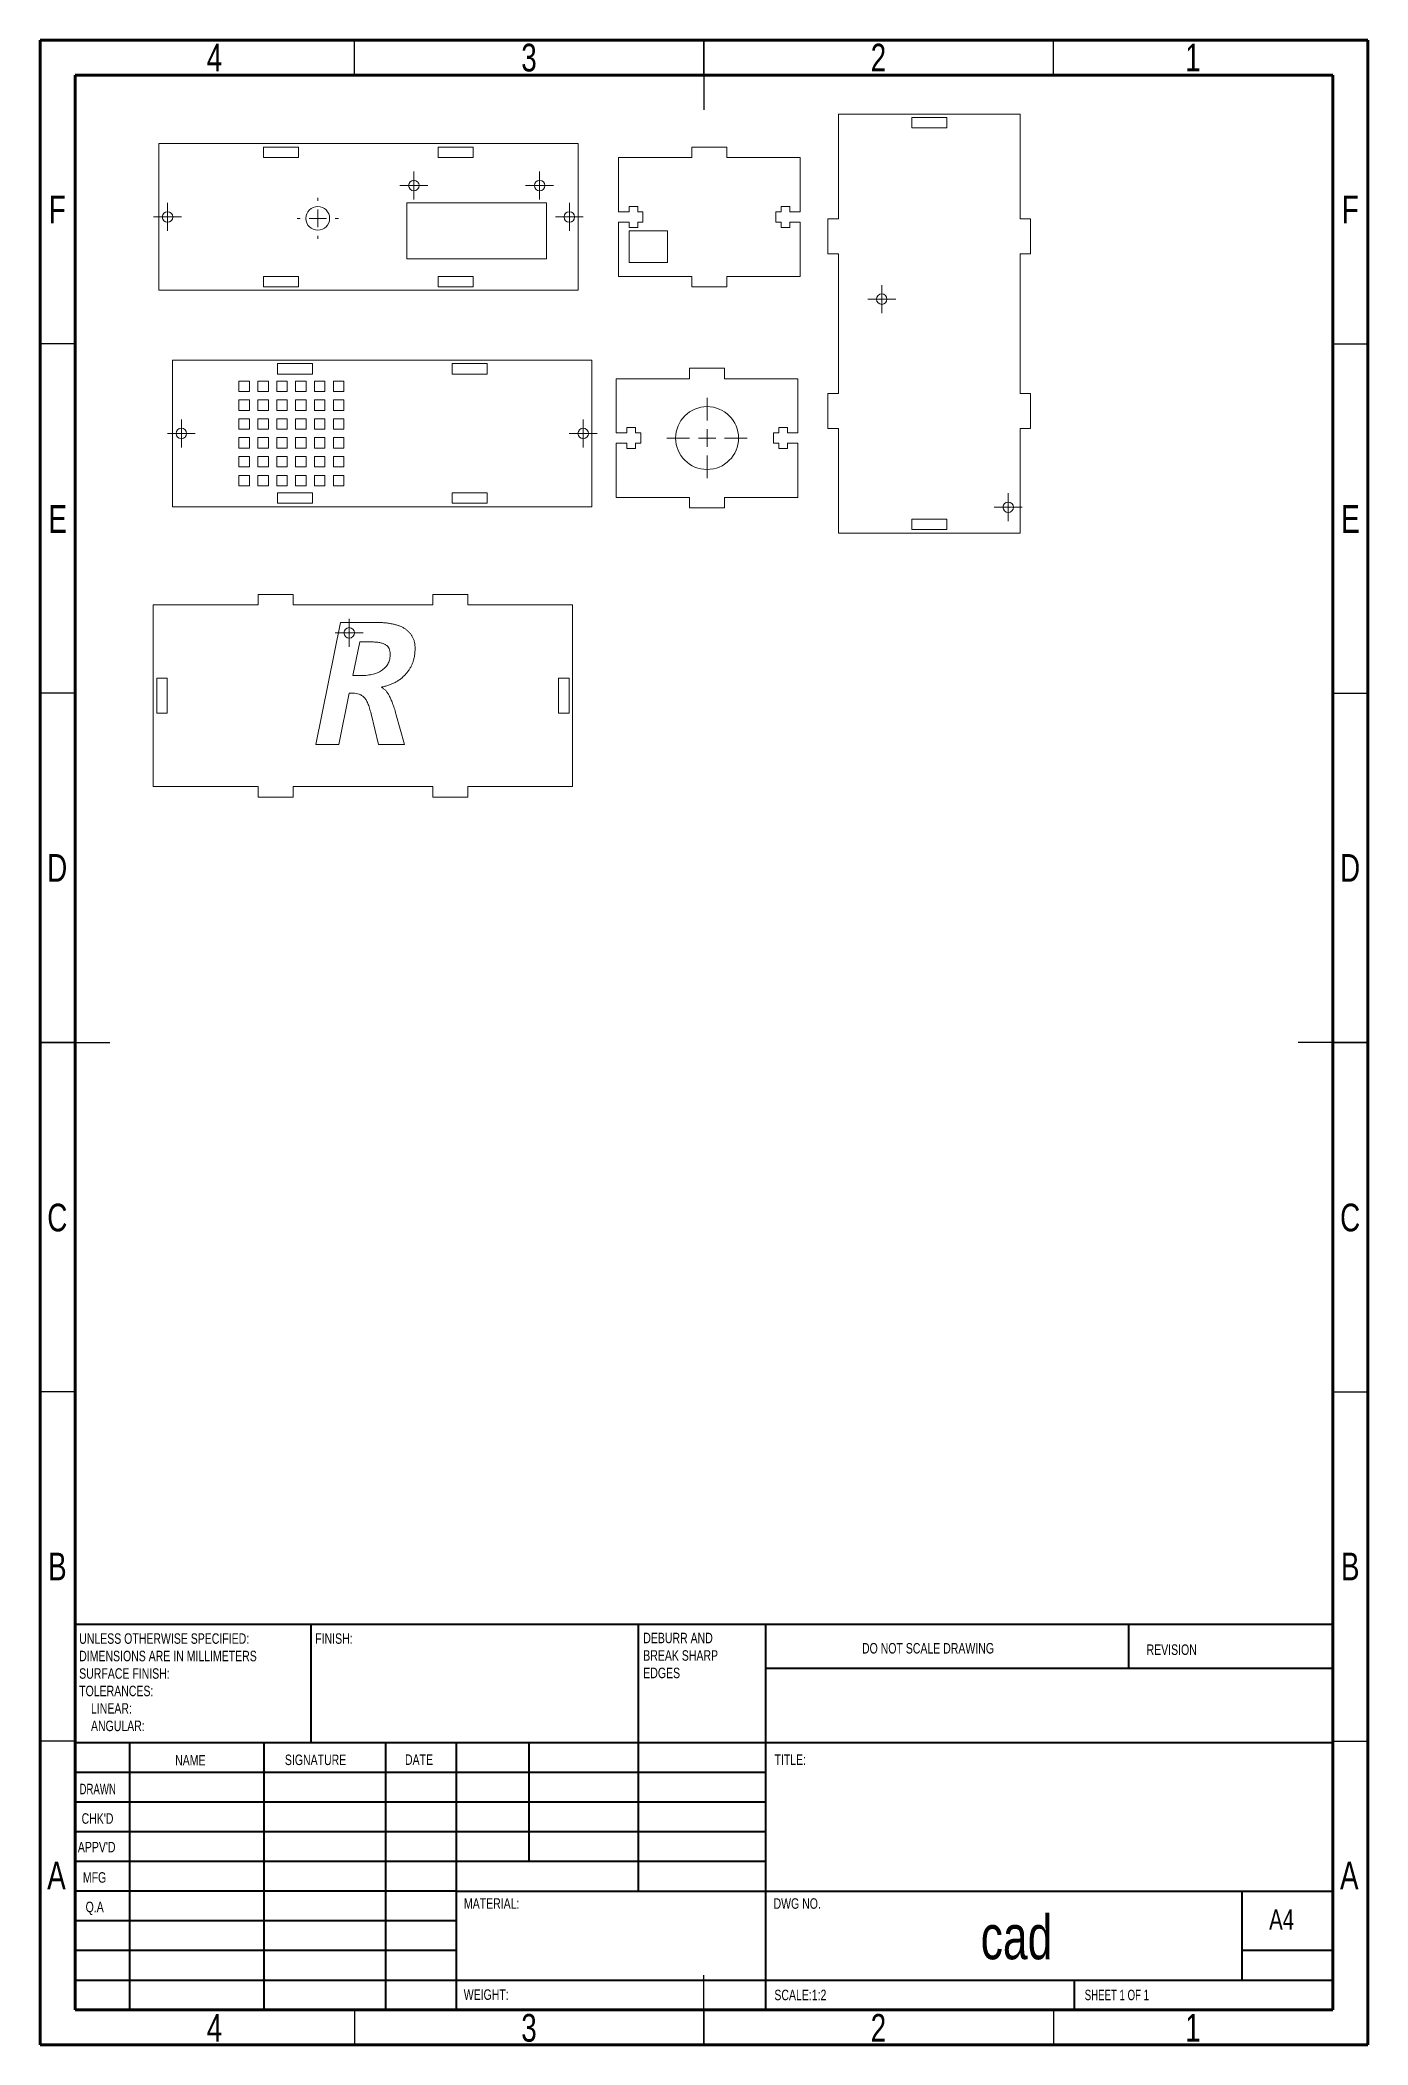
# Model space of a CAD drawing. Header units: millimetres. Extents: x 15 to 205, y 5 to 292.
import ezdxf

# ---------------------------------------------------------------- set-up
doc = ezdxf.new("R2010")
doc.units = ezdxf.units.MM
doc.styles.add('SLDTEXTSTYLE0', font='TXT', dxfattribs={"width": 0.75})
doc.styles.add('SLDTEXTSTYLE1', font='TXT', dxfattribs={"width": 0.686449})
doc.styles.add('SLDTEXTSTYLE2', font='TXT', dxfattribs={"width": 0.6875})

# ---------------------------------------------------------------- blocks, each defined once
blk = doc.blocks.new('SW_NOTE_0')
at = {"color": 0, "linetype": 'Continuous', "lineweight": 0, "char_height": 1.5, "attachment_point": 1, "style": 'SLDTEXTSTYLE0'}
for s, insert in [('UNLESS OTHERWISE SPECIFIED:', (0, 1.93)), ('DIMENSIONS ARE IN MILLIMETERS', (0, -0.57)), ('TOLERANCES:', (0, -5.57)), ('SURFACE FINISH:', (0, -3.07)), ('LINEAR:', (1.69, -8.07)), ('ANGULAR:', (1.69, -10.57))]:
    blk.add_mtext(s, dxfattribs=dict(at, insert=insert))
blk = doc.blocks.new('SW_NOTE_1')
at = {"color": 0, "linetype": 'Continuous', "lineweight": 0, "char_height": 1.5, "attachment_point": 1, "style": 'SLDTEXTSTYLE0'}
for s, insert in [('DEBURR AND', (0, 1.93)), ('BREAK SHARP', (0, -0.57)), ('EDGES', (0, -3.07))]:
    blk.add_mtext(s, dxfattribs=dict(at, insert=insert))
blk = doc.blocks.new('SW_CENTERMARKSYMBOL_0')
at = {"color": 0, "linetype": 'Continuous', "lineweight": 0}
for p, q in [((-1.25, 0), (-2, 0)), ((0, 0), (-1.25, 0)), ((0, 1.25), (0, 2)), ((0, 0), (0, 1.25)), ((0, 0), (0, -1.25)), ((0, 0), (1.25, 0)), ((1.25, 0), (2, 0)), ((0, -1.25), (0, -2))]:
    blk.add_line(p, q, dxfattribs=at)
blk = doc.blocks.new('SW_CENTERMARKSYMBOL_1')
at = {"color": 0, "linetype": 'Continuous', "lineweight": 0}
for p, q in [((-1.25, 0), (-2, 0)), ((0, 0), (-1.25, 0)), ((0, 1.25), (0, 2)), ((0, 0), (0, 1.25)), ((0, 0), (0, -1.25)), ((0, 0), (1.25, 0)), ((1.25, 0), (2, 0)), ((0, -1.25), (0, -2))]:
    blk.add_line(p, q, dxfattribs=at)
blk = doc.blocks.new('SW_CENTERMARKSYMBOL_2')
at = {"color": 0, "linetype": 'Continuous', "lineweight": 0}
for p, q in [((-1.25, 0), (-2, 0)), ((0, 0), (-1.25, 0)), ((0, 1.25), (0, 2)), ((0, 0), (0, 1.25)), ((0, 0), (0, -1.25)), ((0, 0), (1.25, 0)), ((1.25, 0), (2, 0)), ((0, -1.25), (0, -2))]:
    blk.add_line(p, q, dxfattribs=at)
blk = doc.blocks.new('SW_CENTERMARKSYMBOL_3')
at = {"color": 0, "linetype": 'Continuous', "lineweight": 0}
for p, q in [((0, 2.5), (0, 2.95)), ((-2.5, 0), (-2.95, 0)), ((0, 0), (-1.25, 0)), ((0, 0), (0, 1.25)), ((0, 0), (0, -1.25)), ((0, 0), (1.25, 0)), ((2.5, 0), (2.95, 0)), ((0, -2.5), (0, -2.95))]:
    blk.add_line(p, q, dxfattribs=at)
blk = doc.blocks.new('SW_CENTERMARKSYMBOL_4')
at = {"color": 0, "linetype": 'Continuous', "lineweight": 0}
for p, q in [((-1.25, 0), (-2, 0)), ((0, 0), (-1.25, 0)), ((0, 1.25), (0, 2)), ((0, 0), (0, 1.25)), ((0, 0), (0, -1.25)), ((0, 0), (1.25, 0)), ((1.25, 0), (2, 0)), ((0, -1.25), (0, -2))]:
    blk.add_line(p, q, dxfattribs=at)
blk = doc.blocks.new('SW_CENTERMARKSYMBOL_5')
at = {"color": 0, "linetype": 'Continuous', "lineweight": 0}
for p, q in [((-1.25, 0), (-2, 0)), ((0, 0), (-1.25, 0)), ((0, 1.25), (0, 2)), ((0, 0), (0, 1.25)), ((0, 0), (0, -1.25)), ((0, 0), (1.25, 0)), ((1.25, 0), (2, 0)), ((0, -1.25), (0, -2))]:
    blk.add_line(p, q, dxfattribs=at)
blk = doc.blocks.new('SW_CENTERMARKSYMBOL_6')
at = {"color": 0, "linetype": 'Continuous', "lineweight": 0}
for p, q in [((-1.25, 0), (-2, 0)), ((0, 0), (-1.25, 0)), ((0, 1.25), (0, 2)), ((0, 0), (0, 1.25)), ((0, 0), (0, -1.25)), ((0, 0), (1.25, 0)), ((1.25, 0), (2, 0)), ((0, -1.25), (0, -2))]:
    blk.add_line(p, q, dxfattribs=at)
blk = doc.blocks.new('SW_CENTERMARKSYMBOL_7')
at = {"color": 0, "linetype": 'Continuous', "lineweight": 0}
for p, q in [((-1.25, 0), (-2, 0)), ((0, 0), (-1.25, 0)), ((0, 1.25), (0, 2)), ((0, 0), (0, 1.25)), ((0, 0), (0, -1.25)), ((0, 0), (1.25, 0)), ((1.25, 0), (2, 0)), ((0, -1.25), (0, -2))]:
    blk.add_line(p, q, dxfattribs=at)
blk = doc.blocks.new('SW_CENTERMARKSYMBOL_8')
at = {"color": 0, "linetype": 'Continuous', "lineweight": 0}
for p, q in [((-1.25, 0), (-2, 0)), ((0, 0), (-1.25, 0)), ((0, 1.25), (0, 2)), ((0, 0), (0, 1.25)), ((0, 0), (0, -1.25)), ((0, 0), (1.25, 0)), ((1.25, 0), (2, 0)), ((0, -1.25), (0, -2))]:
    blk.add_line(p, q, dxfattribs=at)
blk = doc.blocks.new('SW_CENTERMARKSYMBOL_9')
at = {"color": 0, "linetype": 'Continuous', "lineweight": 0}
for p, q in [((0, 2.5), (0, 5.75)), ((-2.5, 0), (-5.75, 0)), ((0, 0), (-1.25, 0)), ((0, 0), (0, 1.25)), ((0, 0), (0, -1.25)), ((0, 0), (1.25, 0)), ((2.5, 0), (5.75, 0)), ((0, -2.5), (0, -5.75))]:
    blk.add_line(p, q, dxfattribs=at)
blk = doc.blocks.new('SW_CENTERMARKSYMBOL_10')
at = {"color": 0, "linetype": 'Continuous', "lineweight": 0}
for p, q in [((-1.25, 0), (-2, 0)), ((0, 0), (-1.25, 0)), ((0, 1.25), (0, 2)), ((0, 0), (0, 1.25)), ((0, 0), (0, -1.25)), ((0, 0), (1.25, 0)), ((1.25, 0), (2, 0)), ((0, -1.25), (0, -2))]:
    blk.add_line(p, q, dxfattribs=at)

msp = doc.modelspace()

# ---------------------------------------------------------------- linework, layer by layer
at = {"color": 7, "linetype": 'Continuous', "lineweight": 60}
for p, q in [((15, 5), (15, 292)), ((15, 292), (205, 292)), ((205, 292), (205, 5)), ((20, 10), (20, 287)), ((20, 287), (200, 287)), ((200, 287), (200, 10)), ((200, 10), (20, 10)), ((205, 5), (15, 5))]:
    msp.add_line(p, q, dxfattribs=at)
at = {"color": 7, "linetype": 'Continuous', "lineweight": 30}
for p, q in [((60, 287), (60, 292)), ((110, 292), (110, 282)), ((110, 287), (110, 292)), ((160, 287), (160, 292)), ((20, 248.5), (15, 248.5)), ((200, 248.5), (205, 248.5)), ((20, 198.5), (15, 198.5)), ((200, 198.5), (205, 198.5)), ((15, 148.5), (25, 148.5)), ((20, 148.5), (15, 148.5)), ((205, 148.5), (195, 148.5)), ((200, 148.5), (205, 148.5)), ((20, 98.5), (15, 98.5)), ((200, 98.5), (205, 98.5)), ((20, 48.5), (15, 48.5)), ((200, 48.5), (205, 48.5)), ((110, 5), (110, 15)), ((60, 10), (60, 5)), ((110, 10), (110, 5)), ((160, 10), (160, 5))]:
    msp.add_line(p, q, dxfattribs=at)
at = {"color": 7, "linetype": 'Continuous', "lineweight": 15}
for p, q in [((155.23, 281.42), (129.23, 281.42)), ((129.23, 281.42), (129.23, 266.42)), ((155.23, 266.42), (155.23, 281.42)), ((144.73, 280.92), (139.73, 280.92)), ((139.73, 280.92), (139.73, 279.42)), ((139.73, 279.42), (144.73, 279.42)), ((144.73, 279.42), (144.73, 280.92)), ((91.98, 277.18), (31.98, 277.18)), ((31.98, 277.18), (31.98, 256.18)), ((46.98, 276.68), (46.98, 275.18)), ((51.98, 276.68), (46.98, 276.68)), ((51.98, 275.18), (51.98, 276.68)), ((71.98, 276.68), (71.98, 275.18)), ((76.98, 276.68), (71.98, 276.68)), ((76.98, 275.18), (76.98, 276.68)), ((91.98, 256.18), (91.98, 277.18)), ((108.27, 276.68), (108.27, 275.18)), ((113.27, 276.68), (108.27, 276.68)), ((113.27, 275.18), (113.27, 276.68)), ((46.98, 275.18), (51.98, 275.18)), ((71.98, 275.18), (76.98, 275.18)), ((97.77, 275.18), (97.77, 267.43)), ((108.27, 275.18), (97.77, 275.18)), ((123.77, 275.18), (113.27, 275.18)), ((123.77, 267.43), (123.77, 275.18)), ((87.48, 268.68), (67.48, 268.68)), ((67.48, 268.68), (67.48, 260.68)), ((87.48, 260.68), (87.48, 268.68)), ((97.77, 267.43), (99.27, 267.43)), ((99.27, 268.18), (100.52, 268.18)), ((99.27, 267.43), (99.27, 268.18)), ((100.52, 268.18), (100.52, 267.43)), ((100.52, 267.43), (101.27, 267.43)), ((101.27, 267.43), (101.27, 265.93)), ((120.27, 267.43), (121.02, 267.43)), ((120.27, 265.93), (120.27, 267.43)), ((121.02, 268.18), (122.27, 268.18)), ((121.02, 267.43), (121.02, 268.18)), ((122.27, 268.18), (122.27, 267.43)), ((122.27, 267.43), (123.77, 267.43)), ((97.77, 265.93), (97.77, 258.18)), ((99.27, 265.93), (97.77, 265.93)), ((99.27, 265.18), (99.27, 265.93)), ((100.52, 265.18), (99.27, 265.18)), ((104.77, 264.68), (99.27, 264.68)), ((99.27, 264.68), (99.27, 260.18)), ((100.52, 265.93), (100.52, 265.18)), ((101.27, 265.93), (100.52, 265.93)), ((104.77, 260.18), (104.77, 264.68)), ((121.02, 265.93), (120.27, 265.93)), ((121.02, 265.18), (121.02, 265.93)), ((122.27, 265.18), (121.02, 265.18)), ((122.27, 265.93), (122.27, 265.18)), ((123.77, 265.93), (122.27, 265.93)), ((123.77, 258.18), (123.77, 265.93)), ((127.73, 266.42), (127.73, 261.42)), ((129.23, 266.42), (127.73, 266.42)), ((156.73, 266.42), (155.23, 266.42)), ((156.73, 261.42), (156.73, 266.42)), ((127.73, 261.42), (129.23, 261.42)), ((129.23, 261.42), (129.23, 241.42)), ((155.23, 261.42), (156.73, 261.42)), ((155.23, 241.42), (155.23, 261.42)), ((67.48, 260.68), (87.48, 260.68)), ((99.27, 260.18), (104.77, 260.18)), ((31.98, 256.18), (91.98, 256.18)), ((46.98, 258.18), (46.98, 256.68)), ((51.98, 258.18), (46.98, 258.18)), ((46.98, 256.68), (51.98, 256.68)), ((51.98, 256.68), (51.98, 258.18)), ((71.98, 258.18), (71.98, 256.68)), ((76.98, 258.18), (71.98, 258.18)), ((71.98, 256.68), (76.98, 256.68)), ((76.98, 256.68), (76.98, 258.18)), ((97.77, 258.18), (108.27, 258.18)), ((108.27, 258.18), (108.27, 256.68)), ((108.27, 256.68), (113.27, 256.68)), ((113.27, 258.18), (123.77, 258.18)), ((113.27, 256.68), (113.27, 258.18)), ((93.96, 246.19), (33.96, 246.19)), ((33.96, 246.19), (33.96, 225.19)), ((48.96, 245.69), (48.96, 244.19)), ((53.96, 245.69), (48.96, 245.69)), ((48.96, 244.19), (53.96, 244.19)), ((53.96, 244.19), (53.96, 245.69)), ((73.96, 245.69), (73.96, 244.19)), ((78.96, 245.69), (73.96, 245.69)), ((73.96, 244.19), (78.96, 244.19)), ((78.96, 244.19), (78.96, 245.69)), ((93.96, 225.19), (93.96, 246.19)), ((107.94, 245.03), (107.94, 243.53)), ((112.94, 245.03), (107.94, 245.03)), ((112.94, 243.53), (112.94, 245.03)), ((43.46, 243.19), (43.46, 241.69)), ((44.96, 243.19), (43.46, 243.19)), ((43.46, 241.69), (44.96, 241.69)), ((44.96, 241.69), (44.96, 243.19)), ((46.16, 243.19), (46.16, 241.69)), ((47.66, 243.19), (46.16, 243.19)), ((46.16, 241.69), (47.66, 241.69)), ((47.66, 241.69), (47.66, 243.19)), ((48.86, 243.19), (48.86, 241.69)), ((50.36, 243.19), (48.86, 243.19)), ((48.86, 241.69), (50.36, 241.69)), ((50.36, 241.69), (50.36, 243.19)), ((51.56, 243.19), (51.56, 241.69)), ((53.06, 243.19), (51.56, 243.19)), ((51.56, 241.69), (53.06, 241.69)), ((53.06, 241.69), (53.06, 243.19)), ((55.76, 243.19), (54.26, 243.19)), ((54.26, 243.19), (54.26, 241.69)), ((54.26, 241.69), (55.76, 241.69)), ((55.76, 241.69), (55.76, 243.19)), ((58.46, 243.19), (56.96, 243.19)), ((56.96, 243.19), (56.96, 241.69)), ((56.96, 241.69), (58.46, 241.69)), ((58.46, 241.69), (58.46, 243.19)), ((97.44, 243.53), (97.44, 235.78)), ((107.94, 243.53), (97.44, 243.53)), ((123.44, 243.53), (112.94, 243.53)), ((123.44, 235.78), (123.44, 243.53)), ((127.73, 241.42), (127.73, 236.42)), ((129.23, 241.42), (127.73, 241.42)), ((156.73, 241.42), (155.23, 241.42)), ((156.73, 236.42), (156.73, 241.42)), ((43.46, 240.49), (43.46, 238.99)), ((44.96, 240.49), (43.46, 240.49)), ((43.46, 238.99), (44.96, 238.99)), ((44.96, 238.99), (44.96, 240.49)), ((46.16, 240.49), (46.16, 238.99)), ((47.66, 240.49), (46.16, 240.49)), ((46.16, 238.99), (47.66, 238.99)), ((47.66, 238.99), (47.66, 240.49)), ((48.86, 240.49), (48.86, 238.99)), ((50.36, 240.49), (48.86, 240.49)), ((48.86, 238.99), (50.36, 238.99)), ((50.36, 238.99), (50.36, 240.49)), ((51.56, 240.49), (51.56, 238.99)), ((53.06, 240.49), (51.56, 240.49)), ((51.56, 238.99), (53.06, 238.99)), ((53.06, 238.99), (53.06, 240.49)), ((54.26, 240.49), (54.26, 238.99)), ((55.76, 240.49), (54.26, 240.49)), ((54.26, 238.99), (55.76, 238.99)), ((55.76, 238.99), (55.76, 240.49)), ((56.96, 240.49), (56.96, 238.99)), ((58.46, 240.49), (56.96, 240.49)), ((56.96, 238.99), (58.46, 238.99)), ((58.46, 238.99), (58.46, 240.49)), ((43.46, 237.79), (43.46, 236.29)), ((44.96, 237.79), (43.46, 237.79)), ((43.46, 236.29), (44.96, 236.29)), ((44.96, 236.29), (44.96, 237.79)), ((46.16, 237.79), (46.16, 236.29)), ((47.66, 237.79), (46.16, 237.79)), ((46.16, 236.29), (47.66, 236.29)), ((47.66, 236.29), (47.66, 237.79)), ((48.86, 237.79), (48.86, 236.29)), ((50.36, 237.79), (48.86, 237.79)), ((48.86, 236.29), (50.36, 236.29)), ((50.36, 236.29), (50.36, 237.79)), ((51.56, 237.79), (51.56, 236.29)), ((53.06, 237.79), (51.56, 237.79)), ((51.56, 236.29), (53.06, 236.29)), ((53.06, 236.29), (53.06, 237.79)), ((54.26, 237.79), (54.26, 236.29)), ((55.76, 237.79), (54.26, 237.79)), ((54.26, 236.29), (55.76, 236.29)), ((55.76, 236.29), (55.76, 237.79)), ((56.96, 237.79), (56.96, 236.29)), ((58.46, 237.79), (56.96, 237.79)), ((56.96, 236.29), (58.46, 236.29)), ((58.46, 236.29), (58.46, 237.79)), ((97.44, 235.78), (98.94, 235.78)), ((98.94, 236.53), (100.19, 236.53)), ((98.94, 235.78), (98.94, 236.53)), ((100.19, 236.53), (100.19, 235.78)), ((100.19, 235.78), (100.94, 235.78)), ((100.94, 235.78), (100.94, 234.28)), ((119.94, 235.78), (120.69, 235.78)), ((119.94, 234.28), (119.94, 235.78)), ((120.69, 236.53), (121.94, 236.53)), ((120.69, 235.78), (120.69, 236.53)), ((121.94, 236.53), (121.94, 235.78)), ((121.94, 235.78), (123.44, 235.78)), ((127.73, 236.42), (129.23, 236.42)), ((129.23, 236.42), (129.23, 221.42)), ((155.23, 236.42), (156.73, 236.42)), ((155.23, 221.42), (155.23, 236.42)), ((43.46, 235.09), (43.46, 233.59)), ((44.96, 235.09), (43.46, 235.09)), ((43.46, 233.59), (44.96, 233.59)), ((44.96, 233.59), (44.96, 235.09)), ((46.16, 235.09), (46.16, 233.59)), ((47.66, 235.09), (46.16, 235.09)), ((46.16, 233.59), (47.66, 233.59)), ((47.66, 233.59), (47.66, 235.09)), ((48.86, 235.09), (48.86, 233.59)), ((50.36, 235.09), (48.86, 235.09)), ((48.86, 233.59), (50.36, 233.59)), ((50.36, 233.59), (50.36, 235.09)), ((51.56, 235.09), (51.56, 233.59)), ((53.06, 235.09), (51.56, 235.09)), ((51.56, 233.59), (53.06, 233.59)), ((53.06, 233.59), (53.06, 235.09)), ((54.26, 235.09), (54.26, 233.59)), ((55.76, 235.09), (54.26, 235.09)), ((54.26, 233.59), (55.76, 233.59)), ((55.76, 233.59), (55.76, 235.09)), ((56.96, 235.09), (56.96, 233.59)), ((58.46, 235.09), (56.96, 235.09)), ((56.96, 233.59), (58.46, 233.59)), ((58.46, 233.59), (58.46, 235.09)), ((97.44, 234.28), (97.44, 226.53)), ((98.94, 234.28), (97.44, 234.28)), ((98.94, 233.53), (98.94, 234.28)), ((100.19, 233.53), (98.94, 233.53)), ((100.19, 234.28), (100.19, 233.53)), ((100.94, 234.28), (100.19, 234.28)), ((120.69, 234.28), (119.94, 234.28)), ((120.69, 233.53), (120.69, 234.28)), ((121.94, 233.53), (120.69, 233.53)), ((121.94, 234.28), (121.94, 233.53)), ((123.44, 234.28), (121.94, 234.28)), ((123.44, 226.53), (123.44, 234.28)), ((43.46, 232.39), (43.46, 230.89)), ((44.96, 232.39), (43.46, 232.39)), ((43.46, 230.89), (44.96, 230.89)), ((43.46, 229.69), (43.46, 228.19)), ((44.96, 229.69), (43.46, 229.69)), ((44.96, 230.89), (44.96, 232.39)), ((44.96, 228.19), (44.96, 229.69)), ((46.16, 232.39), (46.16, 230.89)), ((47.66, 232.39), (46.16, 232.39)), ((46.16, 230.89), (47.66, 230.89)), ((46.16, 229.69), (46.16, 228.19)), ((47.66, 229.69), (46.16, 229.69)), ((47.66, 230.89), (47.66, 232.39)), ((47.66, 228.19), (47.66, 229.69)), ((48.86, 232.39), (48.86, 230.89)), ((50.36, 232.39), (48.86, 232.39)), ((48.86, 230.89), (50.36, 230.89)), ((48.86, 229.69), (48.86, 228.19)), ((50.36, 229.69), (48.86, 229.69)), ((50.36, 230.89), (50.36, 232.39)), ((50.36, 228.19), (50.36, 229.69)), ((51.56, 232.39), (51.56, 230.89)), ((53.06, 232.39), (51.56, 232.39)), ((51.56, 230.89), (53.06, 230.89)), ((51.56, 229.69), (51.56, 228.19)), ((53.06, 229.69), (51.56, 229.69)), ((53.06, 230.89), (53.06, 232.39)), ((53.06, 228.19), (53.06, 229.69)), ((54.26, 232.39), (54.26, 230.89)), ((55.76, 232.39), (54.26, 232.39)), ((54.26, 230.89), (55.76, 230.89)), ((54.26, 229.69), (54.26, 228.19)), ((55.76, 229.69), (54.26, 229.69)), ((55.76, 230.89), (55.76, 232.39)), ((55.76, 228.19), (55.76, 229.69)), ((56.96, 232.39), (56.96, 230.89)), ((58.46, 232.39), (56.96, 232.39)), ((56.96, 230.89), (58.46, 230.89)), ((56.96, 229.69), (56.96, 228.19)), ((58.46, 229.69), (56.96, 229.69)), ((58.46, 230.89), (58.46, 232.39)), ((58.46, 228.19), (58.46, 229.69)), ((43.46, 228.19), (44.96, 228.19)), ((46.16, 228.19), (47.66, 228.19)), ((48.86, 228.19), (50.36, 228.19)), ((48.96, 227.19), (48.96, 225.69)), ((53.96, 227.19), (48.96, 227.19)), ((51.56, 228.19), (53.06, 228.19)), ((53.96, 225.69), (53.96, 227.19)), ((54.26, 228.19), (55.76, 228.19)), ((56.96, 228.19), (58.46, 228.19)), ((73.96, 227.19), (73.96, 225.69)), ((78.96, 227.19), (73.96, 227.19)), ((78.96, 225.69), (78.96, 227.19)), ((33.96, 225.19), (93.96, 225.19)), ((48.96, 225.69), (53.96, 225.69)), ((73.96, 225.69), (78.96, 225.69)), ((97.44, 226.53), (107.94, 226.53)), ((107.94, 226.53), (107.94, 225.03)), ((107.94, 225.03), (112.94, 225.03)), ((112.94, 226.53), (123.44, 226.53)), ((112.94, 225.03), (112.94, 226.53)), ((129.23, 221.42), (155.23, 221.42)), ((144.73, 223.42), (139.73, 223.42)), ((139.73, 223.42), (139.73, 221.92)), ((139.73, 221.92), (144.73, 221.92)), ((144.73, 221.92), (144.73, 223.42)), ((46.2, 212.64), (46.2, 211.14)), ((51.2, 212.64), (46.2, 212.64)), ((51.2, 211.14), (51.2, 212.64)), ((71.2, 212.64), (71.2, 211.14)), ((76.2, 212.64), (71.2, 212.64)), ((76.2, 211.14), (76.2, 212.64)), ((31.2, 211.14), (31.2, 185.14)), ((46.2, 211.14), (31.2, 211.14)), ((71.2, 211.14), (51.2, 211.14)), ((91.2, 211.14), (76.2, 211.14)), ((91.2, 185.14), (91.2, 211.14)), ((54.45, 191.14), (58, 208.64)), ((58, 208.64), (63.08, 208.64)), ((60.73, 205.85), (59.76, 201.03)), ((62.35, 205.85), (60.73, 205.85)), ((59.76, 201.03), (60.93, 201.03)), ((33.2, 200.64), (31.7, 200.64)), ((31.7, 200.64), (31.7, 195.64)), ((33.2, 195.64), (33.2, 200.64)), ((59.24, 198.5), (57.74, 191.14)), ((59.75, 198.5), (59.24, 198.5)), ((89.2, 200.64), (89.2, 195.64)), ((90.7, 200.64), (89.2, 200.64)), ((90.7, 195.64), (90.7, 200.64)), ((31.7, 195.64), (33.2, 195.64)), ((63.43, 191.14), (62.35, 195.57)), ((65.92, 195.55), (67.13, 191.14)), ((89.2, 195.64), (90.7, 195.64)), ((57.74, 191.14), (54.45, 191.14)), ((67.13, 191.14), (63.43, 191.14)), ((31.2, 185.14), (46.2, 185.14)), ((46.2, 185.14), (46.2, 183.64)), ((51.2, 185.14), (71.2, 185.14)), ((51.2, 183.64), (51.2, 185.14)), ((71.2, 185.14), (71.2, 183.64)), ((76.2, 185.14), (91.2, 185.14)), ((76.2, 183.64), (76.2, 185.14)), ((46.2, 183.64), (51.2, 183.64)), ((71.2, 183.64), (76.2, 183.64))]:
    msp.add_line(p, q, dxfattribs=at)
at = {"color": 7, "linetype": 'Continuous', "lineweight": 40}
for p, q in [((20, 65.25), (200, 65.25)), ((20, 65.25), (20, 10)), ((53.8, 48.25), (53.8, 65.25)), ((100.6, 65.25), (100.6, 27)), ((118.8, 65.25), (118.8, 10)), ((170.8, 58.88), (170.8, 65.25)), ((200, 58.88), (118.8, 58.88)), ((200, 48.25), (20, 48.25)), ((27.8, 48.25), (27.8, 10)), ((46.99, 48.25), (46.99, 10)), ((64.4, 48.25), (64.4, 10)), ((74.6, 10), (74.6, 48.25)), ((85, 31.25), (85, 48.25)), ((118.8, 44), (20, 44)), ((118.8, 39.75), (20, 39.75)), ((118.8, 35.5), (20, 35.5)), ((118.8, 31.25), (20, 31.25)), ((74.6, 27), (20, 27)), ((74.6, 27), (200, 27)), ((187, 14.25), (187, 27)), ((74.6, 22.75), (20, 22.75)), ((74.6, 18.5), (20, 18.5)), ((200, 18.5), (187, 18.5)), ((20, 14.25), (200, 14.25)), ((163, 10), (163, 14.25))]:
    msp.add_line(p, q, dxfattribs=at)
at = {"color": 7, "linetype": 'Continuous', "lineweight": 15}
for centre, radius in [((68.48, 271.18), 0.75), ((86.48, 271.18), 0.75), ((33.23, 266.68), 0.75), ((54.73, 266.48), 1.7), ((90.73, 266.68), 0.75), ((135.43, 254.92), 0.75), ((110.44, 235.03), 4.5), ((35.21, 235.69), 0.75), ((92.71, 235.69), 0.75), ((153.53, 225.12), 0.75), ((59.23, 207.14), 0.75)]:
    msp.add_circle(centre, radius, dxfattribs=at)
for points, knots in [([(63.08, 208.64), (63.29, 208.64), (63.69, 208.63), (64.28, 208.59), (64.84, 208.53), (65.37, 208.44), (65.86, 208.32), (66.33, 208.18), (66.75, 208), (67.14, 207.79), (67.48, 207.54), (67.79, 207.27), (68.05, 206.96), (68.27, 206.61), (68.45, 206.23), (68.57, 205.81), (68.64, 205.35), (68.65, 205.03), (68.66, 204.86)], [0, 0, 0, 0, 0.0803985, 0.1578441, 0.2309211, 0.30143, 0.3680962, 0.4312402, 0.4916413, 0.548965, 0.6040688, 0.6576884, 0.7103438, 0.7632845, 0.8173636, 0.8741405, 0.9351, 1, 1, 1, 1]), ([(60.93, 201.03), (61.09, 201.03), (61.39, 201.04), (61.84, 201.08), (62.26, 201.14), (62.66, 201.23), (63.04, 201.34), (63.38, 201.47), (63.7, 201.64), (63.98, 201.82), (64.24, 202.03), (64.46, 202.26), (64.66, 202.51), (64.82, 202.79), (64.95, 203.09), (65.04, 203.41), (65.09, 203.76), (65.1, 203.99), (65.11, 204.11)], [0, 0, 0, 0, 0.079936, 0.15676, 0.229357, 0.299359, 0.365977, 0.429233, 0.489509, 0.547369, 0.603213, 0.658301, 0.71235, 0.766948, 0.822169, 0.87938, 0.938281, 1, 1, 1, 1]), ([(65.11, 204.11), (65.1, 204.26), (65.09, 204.52), (64.96, 204.9), (64.75, 205.21), (64.44, 205.45), (64.05, 205.63), (63.57, 205.77), (62.99, 205.83), (62.57, 205.84), (62.35, 205.85)], [0, 0, 0, 0, 0.113992, 0.216918, 0.314628, 0.415796, 0.528803, 0.662337, 0.818907, 1, 1, 1, 1]), ([(68.66, 204.86), (68.65, 204.69), (68.65, 204.35), (68.58, 203.85), (68.48, 203.37), (68.33, 202.9), (68.14, 202.46), (67.92, 202.03), (67.66, 201.63), (67.35, 201.26), (67.02, 200.92), (66.65, 200.59), (66.25, 200.31), (65.82, 200.05), (65.35, 199.83), (64.86, 199.64), (64.34, 199.49), (63.99, 199.42), (63.81, 199.38)], [0, 0, 0, 0, 0.064407, 0.127286, 0.188557, 0.24978, 0.309912, 0.369262, 0.429266, 0.48911, 0.549325, 0.609683, 0.67109, 0.733919, 0.797689, 0.863516, 0.930568, 1, 1, 1, 1]), ([(62.35, 195.57), (62.32, 195.71), (62.26, 195.98), (62.14, 196.37), (62.03, 196.71), (61.91, 197.02), (61.78, 197.29), (61.65, 197.53), (61.5, 197.74), (61.3, 197.97), (61.02, 198.21), (60.63, 198.39), (60.21, 198.48), (59.91, 198.49), (59.75, 198.5)], [0, 0, 0, 0, 0.1009133, 0.1925581, 0.2766018, 0.3526725, 0.4215464, 0.485547, 0.5440347, 0.5986076, 0.6988152, 0.7931024, 0.891611, 1, 1, 1, 1]), ([(63.81, 199.38), (63.92, 199.31), (64.14, 199.17), (64.44, 198.9), (64.72, 198.56), (64.97, 198.14), (65.21, 197.64), (65.45, 197.04), (65.69, 196.33), (65.84, 195.82), (65.92, 195.55)], [0, 0, 0, 0, 0.086711, 0.174872, 0.270195, 0.378041, 0.500879, 0.643557, 0.808063, 1, 1, 1, 1])]:
    msp.add_open_spline(points, degree=3, knots=knots, dxfattribs=at)

# ---------------------------------------------------------------- block references
at = {"color": 7, "linetype": 'Continuous', "lineweight": 0}
for name, p in [('SW_CENTERMARKSYMBOL_2', (68.48, 271.18)), ('SW_CENTERMARKSYMBOL_1', (86.48, 271.18)), ('SW_CENTERMARKSYMBOL_0', (33.23, 266.68)), ('SW_CENTERMARKSYMBOL_3', (54.73, 266.48)), ('SW_CENTERMARKSYMBOL_4', (90.73, 266.68)), ('SW_CENTERMARKSYMBOL_8', (135.43, 254.92)), ('SW_CENTERMARKSYMBOL_9', (110.44, 235.03)), ('SW_CENTERMARKSYMBOL_5', (35.21, 235.69)), ('SW_CENTERMARKSYMBOL_6', (92.71, 235.69)), ('SW_CENTERMARKSYMBOL_7', (153.53, 225.12)), ('SW_CENTERMARKSYMBOL_10', (59.23, 207.14)), ('SW_NOTE_0', (20.59, 61.99)), ('SW_NOTE_1', (101.31, 62.07))]:
    msp.add_blockref(name, p, dxfattribs=at)

# ---------------------------------------------------------------- texts
for s, insert, char_height, attachment_point, style in [('4', (39.96, 291.48), 3.97, 2, 'SLDTEXTSTYLE0'), ('3', (84.96, 291.48), 3.97, 2, 'SLDTEXTSTYLE0'), ('2', (134.96, 291.48), 3.97, 2, 'SLDTEXTSTYLE0'), ('1', (179.96, 291.48), 3.97, 2, 'SLDTEXTSTYLE0'), ('F', (17.46, 269.73), 3.97, 2, 'SLDTEXTSTYLE0'), ('F', (202.46, 269.73), 3.97, 2, 'SLDTEXTSTYLE0'), ('E', (17.51, 225.43), 3.97, 2, 'SLDTEXTSTYLE0'), ('E', (202.51, 225.43), 3.97, 2, 'SLDTEXTSTYLE0'), ('D', (17.45, 175.48), 3.97, 2, 'SLDTEXTSTYLE0'), ('D', (202.45, 175.48), 3.97, 2, 'SLDTEXTSTYLE0'), ('C', (17.46, 125.43), 3.97, 2, 'SLDTEXTSTYLE0'), ('C', (202.46, 125.43), 3.97, 2, 'SLDTEXTSTYLE0'), ('B', (17.47, 75.48), 3.97, 2, 'SLDTEXTSTYLE0'), ('B', (202.47, 75.48), 3.97, 2, 'SLDTEXTSTYLE0'), ('FINISH:', (54.37, 63.92), 1.5, 1, 'SLDTEXTSTYLE0'), ('DO NOT SCALE DRAWING', (132.61, 62.53), 1.5, 1, 'SLDTEXTSTYLE0'), ('REVISION', (173.33, 62.33), 1.5, 1, 'SLDTEXTSTYLE0'), ('NAME', (34.32, 46.5), 1.5, 1, 'SLDTEXTSTYLE0'), ('SIGNATURE', (50.03, 46.56), 1.5, 1, 'SLDTEXTSTYLE0'), ('DATE', (67.21, 46.58), 1.5, 1, 'SLDTEXTSTYLE0'), ('TITLE:', (120.09, 46.58), 1.5, 1, 'SLDTEXTSTYLE0'), ('DRAWN', (20.64, 42.38), 1.5, 1, 'SLDTEXTSTYLE1'), ("CHK'D", (20.94, 38.16), 1.5, 1, 'SLDTEXTSTYLE0'), ("APPV'D", (20.4, 34.07), 1.5, 1, 'SLDTEXTSTYLE0'), ('A', (17.34, 31.23), 3.97, 2, 'SLDTEXTSTYLE0'), ('MFG', (21.12, 29.72), 1.5, 1, 'SLDTEXTSTYLE0'), ('A', (202.34, 31.23), 3.97, 2, 'SLDTEXTSTYLE0'), ('MATERIAL:', (75.65, 25.99), 1.5, 1, 'SLDTEXTSTYLE0'), ('DWG NO.', (119.95, 25.99), 1.5, 1, 'SLDTEXTSTYLE0'), ('Q.A', (21.51, 25.5), 1.5, 1, 'SLDTEXTSTYLE0'), ('cad', (154.72, 23.61), 6.35, 2, 'SLDTEXTSTYLE0'), ('A4', (190.87, 24.41), 2.91, 1, 'SLDTEXTSTYLE0'), ('WEIGHT:', (75.62, 12.95), 1.499, 1, 'SLDTEXTSTYLE0'), ('SCALE:1:2', (120.07, 12.9), 1.5, 1, 'SLDTEXTSTYLE0'), ('SHEET 1 OF 1', (164.48, 12.9), 1.5, 1, 'SLDTEXTSTYLE2'), ('4', (39.96, 9.43), 3.97, 2, 'SLDTEXTSTYLE0'), ('3', (84.96, 9.43), 3.97, 2, 'SLDTEXTSTYLE0'), ('2', (134.96, 9.43), 3.97, 2, 'SLDTEXTSTYLE0'), ('1', (179.96, 9.43), 3.97, 2, 'SLDTEXTSTYLE0')]:
    msp.add_mtext(s, dxfattribs=dict(at, insert=insert, char_height=char_height, attachment_point=attachment_point, style=style))

doc.saveas('drawing.dxf')
